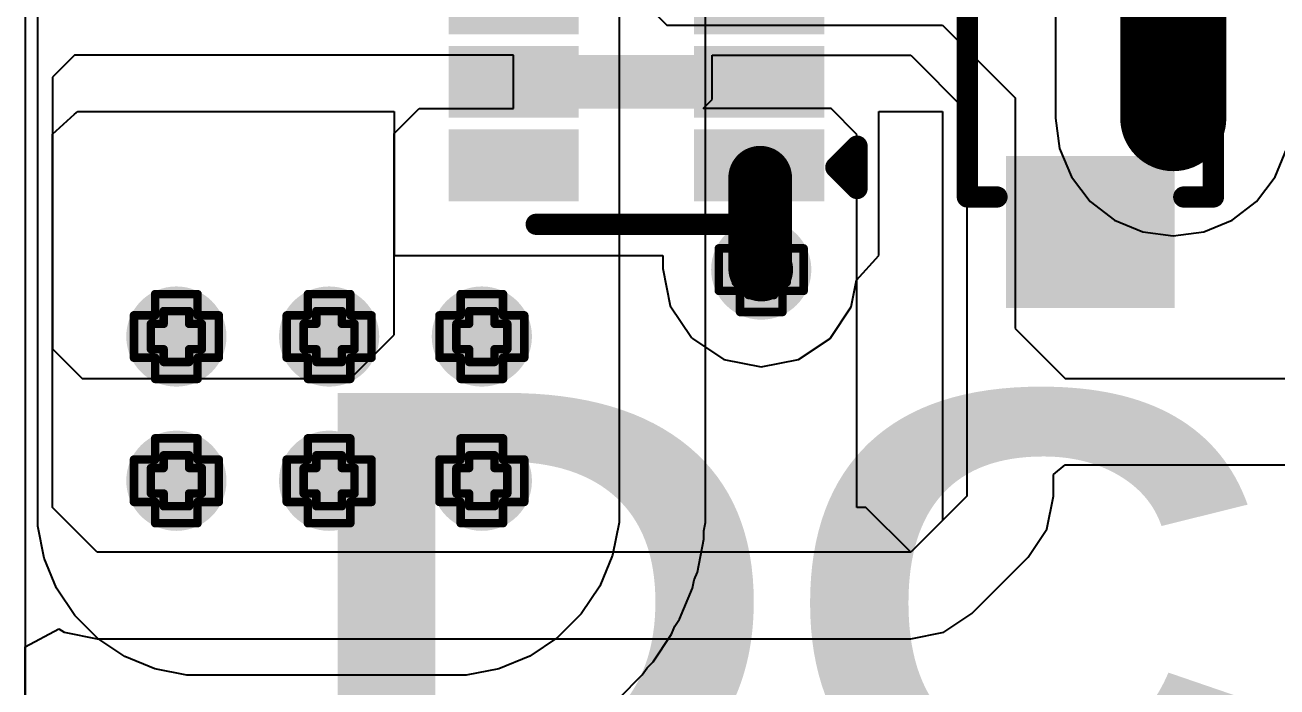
# Model space of a CAD drawing. Header units: inches. Extents: x -3 to 195, y 0 to 199.
# Drawn here: x 1.72 to 2.0151, y 0.5303 to 0.6863 of the extents above; entities that cross this region are included whole.
import ezdxf

# ---------------------------------------------------------------- set-up
doc = ezdxf.new("R2010")
doc.units = ezdxf.units.IN
doc.header["$MEASUREMENT"] = 0
for name, color, linetype in [('Bottom Layer', 5, 'Continuous'), ('Drill Drawing', 1, 'Continuous'), ('Multi-Layer', 9, 'Continuous'), ('Top Layer', 1, 'Continuous'), ('Top Overlay', 2, 'Continuous'), ('Top Paste', 8, 'Continuous'), ('Top Solder', 216, 'Continuous'), ('Via Holes', 16, 'Continuous')]:
    doc.layers.add(name, color=color, linetype=linetype)
doc.styles.add('Arial Black_Bold', font='', dxfattribs={"height": 0.2})
doc.styles.get('Arial Black_Bold').set_extended_font_data('Arial Black', bold=True)

# ---------------------------------------------------------------- blocks, each defined once
blk = doc.blocks.new('SOT_583_15')
at = {"layer": 'Top Layer'}
for points in [[(-0.04213, 0.03583), (-0.01575, 0.03583), (-0.01575, 0.02323), (-0.04213, 0.02323)], [(0.01575, 0.03583), (0.04213, 0.03583), (0.04213, 0.02323), (0.01575, 0.02323)], [(-0.04213, 0.01614), (-0.01575, 0.01614), (-0.01575, 0.00354), (-0.04213, 0.00354)], [(0.01575, 0.01614), (0.04213, 0.01614), (0.04213, 0.00354), (0.01575, 0.00354)], [(-0.04213, -0.00354), (-0.01575, -0.00354), (-0.01575, -0.01614), (-0.04213, -0.01614)], [(0.01575, -0.00354), (0.04213, -0.00354), (0.04213, -0.01614), (0.01575, -0.01614)], [(-0.04213, -0.02323), (-0.01575, -0.02323), (-0.01575, -0.03583), (-0.04213, -0.03583)], [(0.01575, -0.02323), (0.04213, -0.02323), (0.04213, -0.03583), (0.01575, -0.03583)]]:
    blk.add_hatch(color=1, dxfattribs=at).paths.add_polyline_path(points)
at = {"layer": 'Top Paste'}
for points in [[(-0.04213, 0.03583), (-0.01575, 0.03583), (-0.01575, 0.02323), (-0.04213, 0.02323)], [(0.01575, 0.03583), (0.04213, 0.03583), (0.04213, 0.02323), (0.01575, 0.02323)], [(-0.04213, 0.01614), (-0.01575, 0.01614), (-0.01575, 0.00354), (-0.04213, 0.00354)], [(0.01575, 0.01614), (0.04213, 0.01614), (0.04213, 0.00354), (0.01575, 0.00354)], [(-0.04213, -0.00354), (-0.01575, -0.00354), (-0.01575, -0.01614), (-0.04213, -0.01614)], [(0.01575, -0.00354), (0.04213, -0.00354), (0.04213, -0.01614), (0.01575, -0.01614)], [(-0.04213, -0.02323), (-0.01575, -0.02323), (-0.01575, -0.03583), (-0.04213, -0.03583)], [(0.01575, -0.02323), (0.04213, -0.02323), (0.04213, -0.03583), (0.01575, -0.03583)]]:
    blk.add_hatch(color=8, dxfattribs=at).paths.add_polyline_path(points)
at = {"layer": 'Top Solder'}
for points in [[(-0.04429, 0.03799), (-0.01358, 0.03799), (-0.01358, 0.02106), (-0.04429, 0.02106)], [(0.01358, 0.03799), (0.04429, 0.03799), (0.04429, 0.02106), (0.01358, 0.02106)], [(-0.04429, 0.01831), (-0.01358, 0.01831), (-0.01358, 0.00138), (-0.04429, 0.00138)], [(0.01358, 0.01831), (0.04429, 0.01831), (0.04429, 0.00138), (0.01358, 0.00138)], [(-0.04429, -0.00138), (-0.01358, -0.00138), (-0.01358, -0.01831), (-0.04429, -0.01831)], [(0.01358, -0.00138), (0.04429, -0.00138), (0.04429, -0.01831), (0.01358, -0.01831)], [(-0.04429, -0.02106), (-0.01358, -0.02106), (-0.01358, -0.03799), (-0.04429, -0.03799)], [(0.01358, -0.02106), (0.04429, -0.02106), (0.04429, -0.03799), (0.01358, -0.03799)]]:
    blk.add_hatch(color=216, dxfattribs=at).paths.add_polyline_path(points)
at = {"layer": 'Top Overlay', "const_width": 0.005}
for points in [[(0.02362, 0.04343), (-0.02362, 0.04343)], [(-0.052, 0.025), (-0.052, 0.035)], [(-0.047, 0.03), (-0.052, 0.035)], [(-0.047, 0.03), (-0.052, 0.025)], [(0.02362, -0.04342), (-0.02362, -0.04342)]]:
    blk.add_lwpolyline(points, dxfattribs=at)
at = {"layer": 'Top Overlay', "const_width": 0.0025}
for points in [[(-0.02487, 0.04343, 1), (-0.02237, 0.04343, 1)], [(0.02237, 0.04343, 1), (0.02487, 0.04343, 1)], [(-0.05325, 0.035, 1), (-0.05075, 0.035, 1)], [(-0.05325, 0.035, 1), (-0.05075, 0.035, 1)], [(-0.04825, 0.03, 1), (-0.04575, 0.03, 1)], [(-0.04825, 0.03, 1), (-0.04575, 0.03, 1)], [(-0.05325, 0.025, 1), (-0.05075, 0.025, 1)], [(-0.05325, 0.025, 1), (-0.05075, 0.025, 1)], [(-0.02487, -0.04342, 1), (-0.02237, -0.04342, 1)], [(0.02237, -0.04342, 1), (0.02487, -0.04342, 1)]]:
    blk.add_lwpolyline(points, format="xyb", close=True, dxfattribs=at)
blk = doc.blocks.new('SOD_323__B_______________128')
at = {"layer": 'Top Layer'}
for points in [[(-0.02953, -0.01772), (-0.06102, -0.01772), (-0.06102, 0.01772), (-0.02953, 0.01772)], [(0.06102, -0.01772), (0.02953, -0.01772), (0.02953, 0.01772), (0.06102, 0.01772)]]:
    blk.add_hatch(color=1, dxfattribs=at).paths.add_polyline_path(points)
at = {"layer": 'Top Paste'}
for points in [[(-0.02953, -0.01772), (-0.06102, -0.01772), (-0.06102, 0.01772), (-0.02953, 0.01772)], [(0.06102, -0.01772), (0.02953, -0.01772), (0.02953, 0.01772), (0.06102, 0.01772)]]:
    blk.add_hatch(color=8, dxfattribs=at).paths.add_polyline_path(points)
at = {"layer": 'Top Solder'}
for points in [[(-0.02736, -0.01988), (-0.06319, -0.01988), (-0.06319, 0.01988), (-0.02736, 0.01988)], [(0.06319, -0.01988), (0.02736, -0.01988), (0.02736, 0.01988), (0.06319, 0.01988)]]:
    blk.add_hatch(color=216, dxfattribs=at).paths.add_polyline_path(points)
at = {"layer": 'Top Overlay', "const_width": 0.005}
for points in [[(-0.037, 0.022), (-0.037, 0.029)], [(0.037, 0.029), (-0.036, 0.029)], [(0.037, 0.022), (0.037, 0.029)], [(-0.037, -0.029), (-0.037, -0.022)], [(0.037, -0.029), (0.037, -0.022)], [(0.037, -0.029), (-0.036, -0.029)]]:
    blk.add_lwpolyline(points, dxfattribs=at)
at = {"layer": 'Top Overlay', "const_width": 0.0025}
for points in [[(-0.03825, 0.029, 1), (-0.03575, 0.029, 1)], [(-0.03725, 0.029, 1), (-0.03475, 0.029, 1)], [(0.03575, 0.029, 1), (0.03825, 0.029, 1)], [(0.03575, 0.029, 1), (0.03825, 0.029, 1)], [(-0.03825, 0.022, 1), (-0.03575, 0.022, 1)], [(0.03575, 0.022, 1), (0.03825, 0.022, 1)], [(-0.03825, -0.022, 1), (-0.03575, -0.022, 1)], [(0.03575, -0.022, 1), (0.03825, -0.022, 1)], [(-0.03825, -0.029, 1), (-0.03575, -0.029, 1)], [(-0.03725, -0.029, 1), (-0.03475, -0.029, 1)], [(0.03575, -0.029, 1), (0.03825, -0.029, 1)], [(0.03575, -0.029, 1), (0.03825, -0.029, 1)]]:
    blk.add_lwpolyline(points, format="xyb", close=True, dxfattribs=at)

msp = doc.modelspace()

# ---------------------------------------------------------------- hatches: boundary and pattern name
at = {"layer": 'Bottom Layer'}
h = msp.add_hatch(color=5, dxfattribs=at)
edge = h.paths.add_edge_path()
edge.add_arc((1.99064, 0.66435), 0.01181, 0, 360)
h = msp.add_hatch(color=5, dxfattribs=at)
edge = h.paths.add_edge_path()
edge.add_arc((1.89352, 0.62865), 0.01181, 0, 360)
h = msp.add_hatch(color=5, dxfattribs=at)
edge = h.paths.add_edge_path()
edge.add_arc((1.75567, 0.61287), 0.01181, 0, 360)
h = msp.add_hatch(color=5, dxfattribs=at)
edge = h.paths.add_edge_path()
edge.add_arc((1.79167, 0.61287), 0.01181, 0, 360)
h = msp.add_hatch(color=5, dxfattribs=at)
edge = h.paths.add_edge_path()
edge.add_arc((1.82767, 0.61287), 0.01181, 0, 360)
h = msp.add_hatch(color=5, dxfattribs=at)
edge = h.paths.add_edge_path()
edge.add_arc((1.75567, 0.57887), 0.01181, 0, 360)
h = msp.add_hatch(color=5, dxfattribs=at)
edge = h.paths.add_edge_path()
edge.add_arc((1.79167, 0.57887), 0.01181, 0, 360)
h = msp.add_hatch(color=5, dxfattribs=at)
edge = h.paths.add_edge_path()
edge.add_arc((1.82767, 0.57887), 0.01181, 0, 360)
at = {"layer": 'Top Layer'}
msp.add_hatch(color=1, dxfattribs=at).paths.add_polyline_path([(1.82197, 0.66662), (1.90622, 0.66662), (1.90622, 0.67922), (1.82197, 0.67922)])
h = msp.add_hatch(color=1, dxfattribs=at)
edge = h.paths.add_edge_path()
edge.add_arc((1.99064, 0.66435), 0.01181, 0, 360)
h = msp.add_hatch(color=1, dxfattribs=at)
edge = h.paths.add_edge_path()
edge.add_arc((1.89352, 0.62865), 0.01181, 0, 360)
h = msp.add_hatch(color=1, dxfattribs=at)
edge = h.paths.add_edge_path()
edge.add_arc((1.75567, 0.61287), 0.01181, 0, 360)
h = msp.add_hatch(color=1, dxfattribs=at)
edge = h.paths.add_edge_path()
edge.add_arc((1.79167, 0.61287), 0.01181, 0, 360)
h = msp.add_hatch(color=1, dxfattribs=at)
edge = h.paths.add_edge_path()
edge.add_arc((1.82767, 0.61287), 0.01181, 0, 360)
h = msp.add_hatch(color=1, dxfattribs=at)
edge = h.paths.add_edge_path()
edge.add_arc((1.75567, 0.57887), 0.01181, 0, 360)
h = msp.add_hatch(color=1, dxfattribs=at)
edge = h.paths.add_edge_path()
edge.add_arc((1.79167, 0.57887), 0.01181, 0, 360)
h = msp.add_hatch(color=1, dxfattribs=at)
edge = h.paths.add_edge_path()
edge.add_arc((1.82767, 0.57887), 0.01181, 0, 360)
at = {"layer": 'Via Holes'}
h = msp.add_hatch(color=7, dxfattribs=at)
edge = h.paths.add_edge_path()
edge.add_arc((1.99064, 0.66435), 0.00591, 0, 360)
h = msp.add_hatch(color=7, dxfattribs=at)
edge = h.paths.add_edge_path()
edge.add_arc((1.89352, 0.62865), 0.00591, 0, 360)
h = msp.add_hatch(color=7, dxfattribs=at)
edge = h.paths.add_edge_path()
edge.add_arc((1.75567, 0.61287), 0.00591, 0, 360)
h = msp.add_hatch(color=7, dxfattribs=at)
edge = h.paths.add_edge_path()
edge.add_arc((1.79167, 0.61287), 0.00591, 0, 360)
h = msp.add_hatch(color=7, dxfattribs=at)
edge = h.paths.add_edge_path()
edge.add_arc((1.82767, 0.61287), 0.00591, 0, 360)
h = msp.add_hatch(color=7, dxfattribs=at)
edge = h.paths.add_edge_path()
edge.add_arc((1.75567, 0.57887), 0.00591, 0, 360)
h = msp.add_hatch(color=7, dxfattribs=at)
edge = h.paths.add_edge_path()
edge.add_arc((1.79167, 0.57887), 0.00591, 0, 360)
h = msp.add_hatch(color=7, dxfattribs=at)
edge = h.paths.add_edge_path()
edge.add_arc((1.82767, 0.57887), 0.00591, 0, 360)

# ---------------------------------------------------------------- linework, layer by layer
at = {"layer": 'Bottom Layer'}
for p, q in [((1.723, 0.572), (1.723, 1.06645)), ((1.9629, 0.906), (1.9629, 0.66435)), ((1.86, 0.84239), (1.86, 0.573)), ((1.88039, 0.573), (1.88039, 0.83394)), ((1.9629, 0.66435), (1.96385, 0.65717)), ((1.96385, 0.65717), (1.96662, 0.65048)), ((2.01466, 0.65048), (2.01743, 0.65717)), ((1.96662, 0.65048), (1.97103, 0.64473)), ((2.01025, 0.64473), (2.01466, 0.65048)), ((1.97103, 0.64473), (1.97677, 0.64033)), ((2.00451, 0.64033), (2.01025, 0.64473)), ((1.97677, 0.64033), (1.98346, 0.63755)), ((1.99782, 0.63755), (2.00451, 0.64033)), ((1.98346, 0.63755), (1.99064, 0.63661)), ((1.99064, 0.63661), (1.99782, 0.63755)), ((1.86, 0.573), (1.86, 0.56906)), ((1.88039, 0.56906), (1.88039, 0.573)), ((1.723, 0.56816), (1.723, 0.572)), ((1.7245, 0.56062), (1.723, 0.56816)), ((1.86, 0.56906), (1.85846, 0.56133)), ((1.88, 0.56709), (1.88039, 0.56906)), ((1.88, 0.56508), (1.88, 0.56709)), ((1.87846, 0.55735), (1.88, 0.56508)), ((1.85846, 0.56133), (1.85545, 0.55405)), ((1.72744, 0.55353), (1.7245, 0.56062)), ((1.8773, 0.55353), (1.87769, 0.5555)), ((1.87769, 0.5555), (1.87846, 0.55735)), ((1.73171, 0.54714), (1.72744, 0.55353)), ((1.85545, 0.55405), (1.85107, 0.5475)), ((1.87429, 0.54625), (1.8773, 0.55353)), ((1.73714, 0.54171), (1.73171, 0.54714)), ((1.85107, 0.5475), (1.8455, 0.54193)), ((1.87317, 0.54458), (1.87429, 0.54625)), ((1.8724, 0.54272), (1.87317, 0.54458)), ((1.74353, 0.53744), (1.73714, 0.54171)), ((1.8455, 0.54193), (1.83895, 0.53755)), ((1.86803, 0.53617), (1.8724, 0.54272)), ((1.75062, 0.5345), (1.74353, 0.53744)), ((1.83895, 0.53755), (1.83167, 0.53454)), ((1.75816, 0.533), (1.75062, 0.5345)), ((1.83167, 0.53454), (1.82394, 0.533)), ((1.86549, 0.53308), (1.86661, 0.53475)), ((1.86661, 0.53475), (1.86803, 0.53617)), ((1.762, 0.533), (1.75816, 0.533)), ((1.82, 0.533), (1.762, 0.533)), ((1.82394, 0.533), (1.82, 0.533)), ((1.85992, 0.52751), (1.86549, 0.53308))]:
    msp.add_line(p, q, dxfattribs=at)
at = {"layer": 'Bottom Layer', "const_width": 0.025}
msp.add_lwpolyline([(1.99064, 0.66435), (1.99064, 1.38064)], dxfattribs=at)
at = {"layer": 'Bottom Layer', "const_width": 0.0125}
msp.add_lwpolyline([(1.98439, 0.66435, 1), (1.99689, 0.66435, 1)], format="xyb", close=True, dxfattribs=at)
at = {"layer": 'Drill Drawing', "const_width": 0.002}
for points in [[(1.98564, 0.66935), (1.98564, 0.67435)], [(1.98564, 0.67435), (1.99564, 0.67435)], [(1.99564, 0.66935), (1.99564, 0.67435)], [(1.98064, 0.65935), (1.98064, 0.66935)], [(1.98064, 0.66935), (1.98564, 0.66935)], [(1.98764, 0.66735), (1.98764, 0.67035)], [(1.98764, 0.67035), (1.99364, 0.67035)], [(1.99364, 0.66735), (1.99364, 0.67035)], [(1.99564, 0.66935), (2.00064, 0.66935)], [(2.00064, 0.65935), (2.00064, 0.66935)], [(1.98464, 0.66135), (1.98464, 0.66735)], [(1.98464, 0.66735), (1.98764, 0.66735)], [(1.99364, 0.66735), (1.99664, 0.66735)], [(1.99664, 0.66135), (1.99664, 0.66735)], [(1.98464, 0.66135), (1.98764, 0.66135)], [(1.98764, 0.65835), (1.98764, 0.66135)], [(1.99364, 0.66135), (1.99664, 0.66135)], [(1.99364, 0.65835), (1.99364, 0.66135)], [(1.98064, 0.65935), (1.98564, 0.65935)], [(1.98564, 0.65435), (1.98564, 0.65935)], [(1.98764, 0.65835), (1.99364, 0.65835)], [(1.99564, 0.65935), (2.00064, 0.65935)], [(1.99564, 0.65435), (1.99564, 0.65935)], [(1.98564, 0.65435), (1.99564, 0.65435)], [(1.88852, 0.63365), (1.88852, 0.63865)], [(1.88852, 0.63865), (1.89852, 0.63865)], [(1.89852, 0.63365), (1.89852, 0.63865)], [(1.88352, 0.62365), (1.88352, 0.63365)], [(1.88352, 0.63365), (1.88852, 0.63365)], [(1.89052, 0.63165), (1.89052, 0.63465)], [(1.89052, 0.63465), (1.89652, 0.63465)], [(1.89652, 0.63165), (1.89652, 0.63465)], [(1.89852, 0.63365), (1.90352, 0.63365)], [(1.90352, 0.62365), (1.90352, 0.63365)], [(1.88752, 0.62565), (1.88752, 0.63165)], [(1.88752, 0.63165), (1.89052, 0.63165)], [(1.89652, 0.63165), (1.89952, 0.63165)], [(1.89952, 0.62565), (1.89952, 0.63165)], [(1.88752, 0.62565), (1.89052, 0.62565)], [(1.89052, 0.62265), (1.89052, 0.62565)], [(1.89652, 0.62565), (1.89952, 0.62565)], [(1.89652, 0.62265), (1.89652, 0.62565)], [(1.75067, 0.61787), (1.75067, 0.62287)], [(1.75067, 0.62287), (1.76067, 0.62287)], [(1.76067, 0.61787), (1.76067, 0.62287)], [(1.78667, 0.61787), (1.78667, 0.62287)], [(1.78667, 0.62287), (1.79667, 0.62287)], [(1.79667, 0.61787), (1.79667, 0.62287)], [(1.82267, 0.61787), (1.82267, 0.62287)], [(1.82267, 0.62287), (1.83267, 0.62287)], [(1.83267, 0.61787), (1.83267, 0.62287)], [(1.88352, 0.62365), (1.88852, 0.62365)], [(1.88852, 0.61865), (1.88852, 0.62365)], [(1.89052, 0.62265), (1.89652, 0.62265)], [(1.89852, 0.62365), (1.90352, 0.62365)], [(1.89852, 0.61865), (1.89852, 0.62365)], [(1.75267, 0.61587), (1.75267, 0.61887)], [(1.75267, 0.61887), (1.75867, 0.61887)], [(1.75867, 0.61587), (1.75867, 0.61887)], [(1.78867, 0.61587), (1.78867, 0.61887)], [(1.78867, 0.61887), (1.79467, 0.61887)], [(1.79467, 0.61587), (1.79467, 0.61887)], [(1.82467, 0.61587), (1.82467, 0.61887)], [(1.82467, 0.61887), (1.83067, 0.61887)], [(1.83067, 0.61587), (1.83067, 0.61887)], [(1.74567, 0.60787), (1.74567, 0.61787)], [(1.74567, 0.61787), (1.75067, 0.61787)], [(1.74967, 0.60987), (1.74967, 0.61587)], [(1.74967, 0.61587), (1.75267, 0.61587)], [(1.75867, 0.61587), (1.76167, 0.61587)], [(1.76067, 0.61787), (1.76567, 0.61787)], [(1.76167, 0.60987), (1.76167, 0.61587)], [(1.76567, 0.60787), (1.76567, 0.61787)], [(1.78167, 0.60787), (1.78167, 0.61787)], [(1.78167, 0.61787), (1.78667, 0.61787)], [(1.78567, 0.60987), (1.78567, 0.61587)], [(1.78567, 0.61587), (1.78867, 0.61587)], [(1.79467, 0.61587), (1.79767, 0.61587)], [(1.79667, 0.61787), (1.80167, 0.61787)], [(1.79767, 0.60987), (1.79767, 0.61587)], [(1.80167, 0.60787), (1.80167, 0.61787)], [(1.81767, 0.60787), (1.81767, 0.61787)], [(1.81767, 0.61787), (1.82267, 0.61787)], [(1.82167, 0.60987), (1.82167, 0.61587)], [(1.82167, 0.61587), (1.82467, 0.61587)], [(1.83067, 0.61587), (1.83367, 0.61587)], [(1.83267, 0.61787), (1.83767, 0.61787)], [(1.83367, 0.60987), (1.83367, 0.61587)], [(1.83767, 0.60787), (1.83767, 0.61787)], [(1.88852, 0.61865), (1.89852, 0.61865)], [(1.74967, 0.60987), (1.75267, 0.60987)], [(1.75267, 0.60687), (1.75267, 0.60987)], [(1.75867, 0.60987), (1.76167, 0.60987)], [(1.75867, 0.60687), (1.75867, 0.60987)], [(1.78567, 0.60987), (1.78867, 0.60987)], [(1.78867, 0.60687), (1.78867, 0.60987)], [(1.79467, 0.60987), (1.79767, 0.60987)], [(1.79467, 0.60687), (1.79467, 0.60987)], [(1.82167, 0.60987), (1.82467, 0.60987)], [(1.82467, 0.60687), (1.82467, 0.60987)], [(1.83067, 0.60987), (1.83367, 0.60987)], [(1.83067, 0.60687), (1.83067, 0.60987)], [(1.74567, 0.60787), (1.75067, 0.60787)], [(1.75067, 0.60287), (1.75067, 0.60787)], [(1.75267, 0.60687), (1.75867, 0.60687)], [(1.76067, 0.60787), (1.76567, 0.60787)], [(1.76067, 0.60287), (1.76067, 0.60787)], [(1.78167, 0.60787), (1.78667, 0.60787)], [(1.78667, 0.60287), (1.78667, 0.60787)], [(1.78867, 0.60687), (1.79467, 0.60687)], [(1.79667, 0.60787), (1.80167, 0.60787)], [(1.79667, 0.60287), (1.79667, 0.60787)], [(1.81767, 0.60787), (1.82267, 0.60787)], [(1.82267, 0.60287), (1.82267, 0.60787)], [(1.82467, 0.60687), (1.83067, 0.60687)], [(1.83267, 0.60787), (1.83767, 0.60787)], [(1.83267, 0.60287), (1.83267, 0.60787)], [(1.75067, 0.60287), (1.76067, 0.60287)], [(1.78667, 0.60287), (1.79667, 0.60287)], [(1.82267, 0.60287), (1.83267, 0.60287)], [(1.75067, 0.58387), (1.75067, 0.58887)], [(1.75067, 0.58887), (1.76067, 0.58887)], [(1.76067, 0.58387), (1.76067, 0.58887)], [(1.78667, 0.58387), (1.78667, 0.58887)], [(1.78667, 0.58887), (1.79667, 0.58887)], [(1.79667, 0.58387), (1.79667, 0.58887)], [(1.82267, 0.58387), (1.82267, 0.58887)], [(1.82267, 0.58887), (1.83267, 0.58887)], [(1.83267, 0.58387), (1.83267, 0.58887)], [(1.74567, 0.57387), (1.74567, 0.58387)], [(1.74567, 0.58387), (1.75067, 0.58387)], [(1.75267, 0.58187), (1.75267, 0.58487)], [(1.75267, 0.58487), (1.75867, 0.58487)], [(1.75867, 0.58187), (1.75867, 0.58487)], [(1.76067, 0.58387), (1.76567, 0.58387)], [(1.76567, 0.57387), (1.76567, 0.58387)], [(1.78167, 0.57387), (1.78167, 0.58387)], [(1.78167, 0.58387), (1.78667, 0.58387)], [(1.78867, 0.58187), (1.78867, 0.58487)], [(1.78867, 0.58487), (1.79467, 0.58487)], [(1.79467, 0.58187), (1.79467, 0.58487)], [(1.79667, 0.58387), (1.80167, 0.58387)], [(1.80167, 0.57387), (1.80167, 0.58387)], [(1.81767, 0.57387), (1.81767, 0.58387)], [(1.81767, 0.58387), (1.82267, 0.58387)], [(1.82467, 0.58187), (1.82467, 0.58487)], [(1.82467, 0.58487), (1.83067, 0.58487)], [(1.83067, 0.58187), (1.83067, 0.58487)], [(1.83267, 0.58387), (1.83767, 0.58387)], [(1.83767, 0.57387), (1.83767, 0.58387)], [(1.74967, 0.57587), (1.74967, 0.58187)], [(1.74967, 0.58187), (1.75267, 0.58187)], [(1.75867, 0.58187), (1.76167, 0.58187)], [(1.76167, 0.57587), (1.76167, 0.58187)], [(1.78567, 0.57587), (1.78567, 0.58187)], [(1.78567, 0.58187), (1.78867, 0.58187)], [(1.79467, 0.58187), (1.79767, 0.58187)], [(1.79767, 0.57587), (1.79767, 0.58187)], [(1.82167, 0.57587), (1.82167, 0.58187)], [(1.82167, 0.58187), (1.82467, 0.58187)], [(1.83067, 0.58187), (1.83367, 0.58187)], [(1.83367, 0.57587), (1.83367, 0.58187)], [(1.74967, 0.57587), (1.75267, 0.57587)], [(1.75267, 0.57287), (1.75267, 0.57587)], [(1.75867, 0.57587), (1.76167, 0.57587)], [(1.75867, 0.57287), (1.75867, 0.57587)], [(1.78567, 0.57587), (1.78867, 0.57587)], [(1.78867, 0.57287), (1.78867, 0.57587)], [(1.79467, 0.57587), (1.79767, 0.57587)], [(1.79467, 0.57287), (1.79467, 0.57587)], [(1.82167, 0.57587), (1.82467, 0.57587)], [(1.82467, 0.57287), (1.82467, 0.57587)], [(1.83067, 0.57587), (1.83367, 0.57587)], [(1.83067, 0.57287), (1.83067, 0.57587)], [(1.74567, 0.57387), (1.75067, 0.57387)], [(1.75067, 0.56887), (1.75067, 0.57387)], [(1.75267, 0.57287), (1.75867, 0.57287)], [(1.76067, 0.57387), (1.76567, 0.57387)], [(1.76067, 0.56887), (1.76067, 0.57387)], [(1.78167, 0.57387), (1.78667, 0.57387)], [(1.78667, 0.56887), (1.78667, 0.57387)], [(1.78867, 0.57287), (1.79467, 0.57287)], [(1.79667, 0.57387), (1.80167, 0.57387)], [(1.79667, 0.56887), (1.79667, 0.57387)], [(1.81767, 0.57387), (1.82267, 0.57387)], [(1.82267, 0.56887), (1.82267, 0.57387)], [(1.82467, 0.57287), (1.83067, 0.57287)], [(1.83267, 0.57387), (1.83767, 0.57387)], [(1.83267, 0.56887), (1.83267, 0.57387)], [(1.75067, 0.56887), (1.76067, 0.56887)], [(1.78667, 0.56887), (1.79667, 0.56887)], [(1.82267, 0.56887), (1.83267, 0.56887)]]:
    msp.add_lwpolyline(points, dxfattribs=at)
at = {"layer": 'Drill Drawing', "const_width": 0.001}
for points in [[(1.98514, 0.67435, 1), (1.98614, 0.67435, 1)], [(1.98514, 0.67435, 1), (1.98614, 0.67435, 1)], [(1.99514, 0.67435, 1), (1.99614, 0.67435, 1)], [(1.99514, 0.67435, 1), (1.99614, 0.67435, 1)], [(1.98014, 0.66935, 1), (1.98114, 0.66935, 1)], [(1.98014, 0.66935, 1), (1.98114, 0.66935, 1)], [(1.98514, 0.66935, 1), (1.98614, 0.66935, 1)], [(1.98514, 0.66935, 1), (1.98614, 0.66935, 1)], [(1.98714, 0.67035, 1), (1.98814, 0.67035, 1)], [(1.98714, 0.67035, 1), (1.98814, 0.67035, 1)], [(1.99314, 0.67035, 1), (1.99414, 0.67035, 1)], [(1.99314, 0.67035, 1), (1.99414, 0.67035, 1)], [(1.99514, 0.66935, 1), (1.99614, 0.66935, 1)], [(1.99514, 0.66935, 1), (1.99614, 0.66935, 1)], [(2.00014, 0.66935, 1), (2.00114, 0.66935, 1)], [(2.00014, 0.66935, 1), (2.00114, 0.66935, 1)], [(1.98414, 0.66735, 1), (1.98514, 0.66735, 1)], [(1.98414, 0.66735, 1), (1.98514, 0.66735, 1)], [(1.98714, 0.66735, 1), (1.98814, 0.66735, 1)], [(1.98714, 0.66735, 1), (1.98814, 0.66735, 1)], [(1.99314, 0.66735, 1), (1.99414, 0.66735, 1)], [(1.99314, 0.66735, 1), (1.99414, 0.66735, 1)], [(1.99614, 0.66735, 1), (1.99714, 0.66735, 1)], [(1.99614, 0.66735, 1), (1.99714, 0.66735, 1)], [(1.98414, 0.66135, 1), (1.98514, 0.66135, 1)], [(1.98414, 0.66135, 1), (1.98514, 0.66135, 1)], [(1.98714, 0.66135, 1), (1.98814, 0.66135, 1)], [(1.98714, 0.66135, 1), (1.98814, 0.66135, 1)], [(1.99314, 0.66135, 1), (1.99414, 0.66135, 1)], [(1.99314, 0.66135, 1), (1.99414, 0.66135, 1)], [(1.99614, 0.66135, 1), (1.99714, 0.66135, 1)], [(1.99614, 0.66135, 1), (1.99714, 0.66135, 1)], [(1.98014, 0.65935, 1), (1.98114, 0.65935, 1)], [(1.98014, 0.65935, 1), (1.98114, 0.65935, 1)], [(1.98514, 0.65935, 1), (1.98614, 0.65935, 1)], [(1.98514, 0.65935, 1), (1.98614, 0.65935, 1)], [(1.98714, 0.65835, 1), (1.98814, 0.65835, 1)], [(1.98714, 0.65835, 1), (1.98814, 0.65835, 1)], [(1.99314, 0.65835, 1), (1.99414, 0.65835, 1)], [(1.99314, 0.65835, 1), (1.99414, 0.65835, 1)], [(1.99514, 0.65935, 1), (1.99614, 0.65935, 1)], [(1.99514, 0.65935, 1), (1.99614, 0.65935, 1)], [(2.00014, 0.65935, 1), (2.00114, 0.65935, 1)], [(2.00014, 0.65935, 1), (2.00114, 0.65935, 1)], [(1.98514, 0.65435, 1), (1.98614, 0.65435, 1)], [(1.98514, 0.65435, 1), (1.98614, 0.65435, 1)], [(1.99514, 0.65435, 1), (1.99614, 0.65435, 1)], [(1.99514, 0.65435, 1), (1.99614, 0.65435, 1)], [(1.88802, 0.63865, 1), (1.88902, 0.63865, 1)], [(1.88802, 0.63865, 1), (1.88902, 0.63865, 1)], [(1.89802, 0.63865, 1), (1.89902, 0.63865, 1)], [(1.89802, 0.63865, 1), (1.89902, 0.63865, 1)], [(1.88302, 0.63365, 1), (1.88402, 0.63365, 1)], [(1.88302, 0.63365, 1), (1.88402, 0.63365, 1)], [(1.88802, 0.63365, 1), (1.88902, 0.63365, 1)], [(1.88802, 0.63365, 1), (1.88902, 0.63365, 1)], [(1.89002, 0.63465, 1), (1.89102, 0.63465, 1)], [(1.89002, 0.63465, 1), (1.89102, 0.63465, 1)], [(1.89602, 0.63465, 1), (1.89702, 0.63465, 1)], [(1.89602, 0.63465, 1), (1.89702, 0.63465, 1)], [(1.89802, 0.63365, 1), (1.89902, 0.63365, 1)], [(1.89802, 0.63365, 1), (1.89902, 0.63365, 1)], [(1.90302, 0.63365, 1), (1.90402, 0.63365, 1)], [(1.90302, 0.63365, 1), (1.90402, 0.63365, 1)], [(1.88702, 0.63165, 1), (1.88802, 0.63165, 1)], [(1.88702, 0.63165, 1), (1.88802, 0.63165, 1)], [(1.89002, 0.63165, 1), (1.89102, 0.63165, 1)], [(1.89002, 0.63165, 1), (1.89102, 0.63165, 1)], [(1.89602, 0.63165, 1), (1.89702, 0.63165, 1)], [(1.89602, 0.63165, 1), (1.89702, 0.63165, 1)], [(1.89902, 0.63165, 1), (1.90002, 0.63165, 1)], [(1.89902, 0.63165, 1), (1.90002, 0.63165, 1)], [(1.88702, 0.62565, 1), (1.88802, 0.62565, 1)], [(1.88702, 0.62565, 1), (1.88802, 0.62565, 1)], [(1.89002, 0.62565, 1), (1.89102, 0.62565, 1)], [(1.89002, 0.62565, 1), (1.89102, 0.62565, 1)], [(1.89602, 0.62565, 1), (1.89702, 0.62565, 1)], [(1.89602, 0.62565, 1), (1.89702, 0.62565, 1)], [(1.89902, 0.62565, 1), (1.90002, 0.62565, 1)], [(1.89902, 0.62565, 1), (1.90002, 0.62565, 1)], [(1.75017, 0.62287, 1), (1.75117, 0.62287, 1)], [(1.75017, 0.62287, 1), (1.75117, 0.62287, 1)], [(1.76017, 0.62287, 1), (1.76117, 0.62287, 1)], [(1.76017, 0.62287, 1), (1.76117, 0.62287, 1)], [(1.78617, 0.62287, 1), (1.78717, 0.62287, 1)], [(1.78617, 0.62287, 1), (1.78717, 0.62287, 1)], [(1.79617, 0.62287, 1), (1.79717, 0.62287, 1)], [(1.79617, 0.62287, 1), (1.79717, 0.62287, 1)], [(1.82217, 0.62287, 1), (1.82317, 0.62287, 1)], [(1.82217, 0.62287, 1), (1.82317, 0.62287, 1)], [(1.83217, 0.62287, 1), (1.83317, 0.62287, 1)], [(1.83217, 0.62287, 1), (1.83317, 0.62287, 1)], [(1.88302, 0.62365, 1), (1.88402, 0.62365, 1)], [(1.88302, 0.62365, 1), (1.88402, 0.62365, 1)], [(1.88802, 0.62365, 1), (1.88902, 0.62365, 1)], [(1.88802, 0.62365, 1), (1.88902, 0.62365, 1)], [(1.89002, 0.62265, 1), (1.89102, 0.62265, 1)], [(1.89002, 0.62265, 1), (1.89102, 0.62265, 1)], [(1.89602, 0.62265, 1), (1.89702, 0.62265, 1)], [(1.89602, 0.62265, 1), (1.89702, 0.62265, 1)], [(1.89802, 0.62365, 1), (1.89902, 0.62365, 1)], [(1.89802, 0.62365, 1), (1.89902, 0.62365, 1)], [(1.90302, 0.62365, 1), (1.90402, 0.62365, 1)], [(1.90302, 0.62365, 1), (1.90402, 0.62365, 1)], [(1.75217, 0.61887, 1), (1.75317, 0.61887, 1)], [(1.75217, 0.61887, 1), (1.75317, 0.61887, 1)], [(1.75817, 0.61887, 1), (1.75917, 0.61887, 1)], [(1.75817, 0.61887, 1), (1.75917, 0.61887, 1)], [(1.78817, 0.61887, 1), (1.78917, 0.61887, 1)], [(1.78817, 0.61887, 1), (1.78917, 0.61887, 1)], [(1.79417, 0.61887, 1), (1.79517, 0.61887, 1)], [(1.79417, 0.61887, 1), (1.79517, 0.61887, 1)], [(1.82417, 0.61887, 1), (1.82517, 0.61887, 1)], [(1.82417, 0.61887, 1), (1.82517, 0.61887, 1)], [(1.83017, 0.61887, 1), (1.83117, 0.61887, 1)], [(1.83017, 0.61887, 1), (1.83117, 0.61887, 1)], [(1.74517, 0.61787, 1), (1.74617, 0.61787, 1)], [(1.74517, 0.61787, 1), (1.74617, 0.61787, 1)], [(1.74917, 0.61587, 1), (1.75017, 0.61587, 1)], [(1.74917, 0.61587, 1), (1.75017, 0.61587, 1)], [(1.75017, 0.61787, 1), (1.75117, 0.61787, 1)], [(1.75017, 0.61787, 1), (1.75117, 0.61787, 1)], [(1.75217, 0.61587, 1), (1.75317, 0.61587, 1)], [(1.75217, 0.61587, 1), (1.75317, 0.61587, 1)], [(1.75817, 0.61587, 1), (1.75917, 0.61587, 1)], [(1.75817, 0.61587, 1), (1.75917, 0.61587, 1)], [(1.76017, 0.61787, 1), (1.76117, 0.61787, 1)], [(1.76017, 0.61787, 1), (1.76117, 0.61787, 1)], [(1.76117, 0.61587, 1), (1.76217, 0.61587, 1)], [(1.76117, 0.61587, 1), (1.76217, 0.61587, 1)], [(1.76517, 0.61787, 1), (1.76617, 0.61787, 1)], [(1.76517, 0.61787, 1), (1.76617, 0.61787, 1)], [(1.78117, 0.61787, 1), (1.78217, 0.61787, 1)], [(1.78117, 0.61787, 1), (1.78217, 0.61787, 1)], [(1.78517, 0.61587, 1), (1.78617, 0.61587, 1)], [(1.78517, 0.61587, 1), (1.78617, 0.61587, 1)], [(1.78617, 0.61787, 1), (1.78717, 0.61787, 1)], [(1.78617, 0.61787, 1), (1.78717, 0.61787, 1)], [(1.78817, 0.61587, 1), (1.78917, 0.61587, 1)], [(1.78817, 0.61587, 1), (1.78917, 0.61587, 1)], [(1.79417, 0.61587, 1), (1.79517, 0.61587, 1)], [(1.79417, 0.61587, 1), (1.79517, 0.61587, 1)], [(1.79617, 0.61787, 1), (1.79717, 0.61787, 1)], [(1.79617, 0.61787, 1), (1.79717, 0.61787, 1)], [(1.79717, 0.61587, 1), (1.79817, 0.61587, 1)], [(1.79717, 0.61587, 1), (1.79817, 0.61587, 1)], [(1.80117, 0.61787, 1), (1.80217, 0.61787, 1)], [(1.80117, 0.61787, 1), (1.80217, 0.61787, 1)], [(1.81717, 0.61787, 1), (1.81817, 0.61787, 1)], [(1.81717, 0.61787, 1), (1.81817, 0.61787, 1)], [(1.82117, 0.61587, 1), (1.82217, 0.61587, 1)], [(1.82117, 0.61587, 1), (1.82217, 0.61587, 1)], [(1.82217, 0.61787, 1), (1.82317, 0.61787, 1)], [(1.82217, 0.61787, 1), (1.82317, 0.61787, 1)], [(1.82417, 0.61587, 1), (1.82517, 0.61587, 1)], [(1.82417, 0.61587, 1), (1.82517, 0.61587, 1)], [(1.83017, 0.61587, 1), (1.83117, 0.61587, 1)], [(1.83017, 0.61587, 1), (1.83117, 0.61587, 1)], [(1.83217, 0.61787, 1), (1.83317, 0.61787, 1)], [(1.83217, 0.61787, 1), (1.83317, 0.61787, 1)], [(1.83317, 0.61587, 1), (1.83417, 0.61587, 1)], [(1.83317, 0.61587, 1), (1.83417, 0.61587, 1)], [(1.83717, 0.61787, 1), (1.83817, 0.61787, 1)], [(1.83717, 0.61787, 1), (1.83817, 0.61787, 1)], [(1.88802, 0.61865, 1), (1.88902, 0.61865, 1)], [(1.88802, 0.61865, 1), (1.88902, 0.61865, 1)], [(1.89802, 0.61865, 1), (1.89902, 0.61865, 1)], [(1.89802, 0.61865, 1), (1.89902, 0.61865, 1)], [(1.74917, 0.60987, 1), (1.75017, 0.60987, 1)], [(1.74917, 0.60987, 1), (1.75017, 0.60987, 1)], [(1.75217, 0.60987, 1), (1.75317, 0.60987, 1)], [(1.75217, 0.60987, 1), (1.75317, 0.60987, 1)], [(1.75817, 0.60987, 1), (1.75917, 0.60987, 1)], [(1.75817, 0.60987, 1), (1.75917, 0.60987, 1)], [(1.76117, 0.60987, 1), (1.76217, 0.60987, 1)], [(1.76117, 0.60987, 1), (1.76217, 0.60987, 1)], [(1.78517, 0.60987, 1), (1.78617, 0.60987, 1)], [(1.78517, 0.60987, 1), (1.78617, 0.60987, 1)], [(1.78817, 0.60987, 1), (1.78917, 0.60987, 1)], [(1.78817, 0.60987, 1), (1.78917, 0.60987, 1)], [(1.79417, 0.60987, 1), (1.79517, 0.60987, 1)], [(1.79417, 0.60987, 1), (1.79517, 0.60987, 1)], [(1.79717, 0.60987, 1), (1.79817, 0.60987, 1)], [(1.79717, 0.60987, 1), (1.79817, 0.60987, 1)], [(1.82117, 0.60987, 1), (1.82217, 0.60987, 1)], [(1.82117, 0.60987, 1), (1.82217, 0.60987, 1)], [(1.82417, 0.60987, 1), (1.82517, 0.60987, 1)], [(1.82417, 0.60987, 1), (1.82517, 0.60987, 1)], [(1.83017, 0.60987, 1), (1.83117, 0.60987, 1)], [(1.83017, 0.60987, 1), (1.83117, 0.60987, 1)], [(1.83317, 0.60987, 1), (1.83417, 0.60987, 1)], [(1.83317, 0.60987, 1), (1.83417, 0.60987, 1)], [(1.74517, 0.60787, 1), (1.74617, 0.60787, 1)], [(1.74517, 0.60787, 1), (1.74617, 0.60787, 1)], [(1.75017, 0.60787, 1), (1.75117, 0.60787, 1)], [(1.75017, 0.60787, 1), (1.75117, 0.60787, 1)], [(1.75217, 0.60687, 1), (1.75317, 0.60687, 1)], [(1.75217, 0.60687, 1), (1.75317, 0.60687, 1)], [(1.75817, 0.60687, 1), (1.75917, 0.60687, 1)], [(1.75817, 0.60687, 1), (1.75917, 0.60687, 1)], [(1.76017, 0.60787, 1), (1.76117, 0.60787, 1)], [(1.76017, 0.60787, 1), (1.76117, 0.60787, 1)], [(1.76517, 0.60787, 1), (1.76617, 0.60787, 1)], [(1.76517, 0.60787, 1), (1.76617, 0.60787, 1)], [(1.78117, 0.60787, 1), (1.78217, 0.60787, 1)], [(1.78117, 0.60787, 1), (1.78217, 0.60787, 1)], [(1.78617, 0.60787, 1), (1.78717, 0.60787, 1)], [(1.78617, 0.60787, 1), (1.78717, 0.60787, 1)], [(1.78817, 0.60687, 1), (1.78917, 0.60687, 1)], [(1.78817, 0.60687, 1), (1.78917, 0.60687, 1)], [(1.79417, 0.60687, 1), (1.79517, 0.60687, 1)], [(1.79417, 0.60687, 1), (1.79517, 0.60687, 1)], [(1.79617, 0.60787, 1), (1.79717, 0.60787, 1)], [(1.79617, 0.60787, 1), (1.79717, 0.60787, 1)], [(1.80117, 0.60787, 1), (1.80217, 0.60787, 1)], [(1.80117, 0.60787, 1), (1.80217, 0.60787, 1)], [(1.81717, 0.60787, 1), (1.81817, 0.60787, 1)], [(1.81717, 0.60787, 1), (1.81817, 0.60787, 1)], [(1.82217, 0.60787, 1), (1.82317, 0.60787, 1)], [(1.82217, 0.60787, 1), (1.82317, 0.60787, 1)], [(1.82417, 0.60687, 1), (1.82517, 0.60687, 1)], [(1.82417, 0.60687, 1), (1.82517, 0.60687, 1)], [(1.83017, 0.60687, 1), (1.83117, 0.60687, 1)], [(1.83017, 0.60687, 1), (1.83117, 0.60687, 1)], [(1.83217, 0.60787, 1), (1.83317, 0.60787, 1)], [(1.83217, 0.60787, 1), (1.83317, 0.60787, 1)], [(1.83717, 0.60787, 1), (1.83817, 0.60787, 1)], [(1.83717, 0.60787, 1), (1.83817, 0.60787, 1)], [(1.75017, 0.60287, 1), (1.75117, 0.60287, 1)], [(1.75017, 0.60287, 1), (1.75117, 0.60287, 1)], [(1.76017, 0.60287, 1), (1.76117, 0.60287, 1)], [(1.76017, 0.60287, 1), (1.76117, 0.60287, 1)], [(1.78617, 0.60287, 1), (1.78717, 0.60287, 1)], [(1.78617, 0.60287, 1), (1.78717, 0.60287, 1)], [(1.79617, 0.60287, 1), (1.79717, 0.60287, 1)], [(1.79617, 0.60287, 1), (1.79717, 0.60287, 1)], [(1.82217, 0.60287, 1), (1.82317, 0.60287, 1)], [(1.82217, 0.60287, 1), (1.82317, 0.60287, 1)], [(1.83217, 0.60287, 1), (1.83317, 0.60287, 1)], [(1.83217, 0.60287, 1), (1.83317, 0.60287, 1)], [(1.75017, 0.58887, 1), (1.75117, 0.58887, 1)], [(1.75017, 0.58887, 1), (1.75117, 0.58887, 1)], [(1.76017, 0.58887, 1), (1.76117, 0.58887, 1)], [(1.76017, 0.58887, 1), (1.76117, 0.58887, 1)], [(1.78617, 0.58887, 1), (1.78717, 0.58887, 1)], [(1.78617, 0.58887, 1), (1.78717, 0.58887, 1)], [(1.79617, 0.58887, 1), (1.79717, 0.58887, 1)], [(1.79617, 0.58887, 1), (1.79717, 0.58887, 1)], [(1.82217, 0.58887, 1), (1.82317, 0.58887, 1)], [(1.82217, 0.58887, 1), (1.82317, 0.58887, 1)], [(1.83217, 0.58887, 1), (1.83317, 0.58887, 1)], [(1.83217, 0.58887, 1), (1.83317, 0.58887, 1)], [(1.74517, 0.58387, 1), (1.74617, 0.58387, 1)], [(1.74517, 0.58387, 1), (1.74617, 0.58387, 1)], [(1.75017, 0.58387, 1), (1.75117, 0.58387, 1)], [(1.75017, 0.58387, 1), (1.75117, 0.58387, 1)], [(1.75217, 0.58487, 1), (1.75317, 0.58487, 1)], [(1.75217, 0.58487, 1), (1.75317, 0.58487, 1)], [(1.75817, 0.58487, 1), (1.75917, 0.58487, 1)], [(1.75817, 0.58487, 1), (1.75917, 0.58487, 1)], [(1.76017, 0.58387, 1), (1.76117, 0.58387, 1)], [(1.76017, 0.58387, 1), (1.76117, 0.58387, 1)], [(1.76517, 0.58387, 1), (1.76617, 0.58387, 1)], [(1.76517, 0.58387, 1), (1.76617, 0.58387, 1)], [(1.78117, 0.58387, 1), (1.78217, 0.58387, 1)], [(1.78117, 0.58387, 1), (1.78217, 0.58387, 1)], [(1.78617, 0.58387, 1), (1.78717, 0.58387, 1)], [(1.78617, 0.58387, 1), (1.78717, 0.58387, 1)], [(1.78817, 0.58487, 1), (1.78917, 0.58487, 1)], [(1.78817, 0.58487, 1), (1.78917, 0.58487, 1)], [(1.79417, 0.58487, 1), (1.79517, 0.58487, 1)], [(1.79417, 0.58487, 1), (1.79517, 0.58487, 1)], [(1.79617, 0.58387, 1), (1.79717, 0.58387, 1)], [(1.79617, 0.58387, 1), (1.79717, 0.58387, 1)], [(1.80117, 0.58387, 1), (1.80217, 0.58387, 1)], [(1.80117, 0.58387, 1), (1.80217, 0.58387, 1)], [(1.81717, 0.58387, 1), (1.81817, 0.58387, 1)], [(1.81717, 0.58387, 1), (1.81817, 0.58387, 1)], [(1.82217, 0.58387, 1), (1.82317, 0.58387, 1)], [(1.82217, 0.58387, 1), (1.82317, 0.58387, 1)], [(1.82417, 0.58487, 1), (1.82517, 0.58487, 1)], [(1.82417, 0.58487, 1), (1.82517, 0.58487, 1)], [(1.83017, 0.58487, 1), (1.83117, 0.58487, 1)], [(1.83017, 0.58487, 1), (1.83117, 0.58487, 1)], [(1.83217, 0.58387, 1), (1.83317, 0.58387, 1)], [(1.83217, 0.58387, 1), (1.83317, 0.58387, 1)], [(1.83717, 0.58387, 1), (1.83817, 0.58387, 1)], [(1.83717, 0.58387, 1), (1.83817, 0.58387, 1)], [(1.74917, 0.58187, 1), (1.75017, 0.58187, 1)], [(1.74917, 0.58187, 1), (1.75017, 0.58187, 1)], [(1.75217, 0.58187, 1), (1.75317, 0.58187, 1)], [(1.75217, 0.58187, 1), (1.75317, 0.58187, 1)], [(1.75817, 0.58187, 1), (1.75917, 0.58187, 1)], [(1.75817, 0.58187, 1), (1.75917, 0.58187, 1)], [(1.76117, 0.58187, 1), (1.76217, 0.58187, 1)], [(1.76117, 0.58187, 1), (1.76217, 0.58187, 1)], [(1.78517, 0.58187, 1), (1.78617, 0.58187, 1)], [(1.78517, 0.58187, 1), (1.78617, 0.58187, 1)], [(1.78817, 0.58187, 1), (1.78917, 0.58187, 1)], [(1.78817, 0.58187, 1), (1.78917, 0.58187, 1)], [(1.79417, 0.58187, 1), (1.79517, 0.58187, 1)], [(1.79417, 0.58187, 1), (1.79517, 0.58187, 1)], [(1.79717, 0.58187, 1), (1.79817, 0.58187, 1)], [(1.79717, 0.58187, 1), (1.79817, 0.58187, 1)], [(1.82117, 0.58187, 1), (1.82217, 0.58187, 1)], [(1.82117, 0.58187, 1), (1.82217, 0.58187, 1)], [(1.82417, 0.58187, 1), (1.82517, 0.58187, 1)], [(1.82417, 0.58187, 1), (1.82517, 0.58187, 1)], [(1.83017, 0.58187, 1), (1.83117, 0.58187, 1)], [(1.83017, 0.58187, 1), (1.83117, 0.58187, 1)], [(1.83317, 0.58187, 1), (1.83417, 0.58187, 1)], [(1.83317, 0.58187, 1), (1.83417, 0.58187, 1)], [(1.74917, 0.57587, 1), (1.75017, 0.57587, 1)], [(1.74917, 0.57587, 1), (1.75017, 0.57587, 1)], [(1.75217, 0.57587, 1), (1.75317, 0.57587, 1)], [(1.75217, 0.57587, 1), (1.75317, 0.57587, 1)], [(1.75817, 0.57587, 1), (1.75917, 0.57587, 1)], [(1.75817, 0.57587, 1), (1.75917, 0.57587, 1)], [(1.76117, 0.57587, 1), (1.76217, 0.57587, 1)], [(1.76117, 0.57587, 1), (1.76217, 0.57587, 1)], [(1.78517, 0.57587, 1), (1.78617, 0.57587, 1)], [(1.78517, 0.57587, 1), (1.78617, 0.57587, 1)], [(1.78817, 0.57587, 1), (1.78917, 0.57587, 1)], [(1.78817, 0.57587, 1), (1.78917, 0.57587, 1)], [(1.79417, 0.57587, 1), (1.79517, 0.57587, 1)], [(1.79417, 0.57587, 1), (1.79517, 0.57587, 1)], [(1.79717, 0.57587, 1), (1.79817, 0.57587, 1)], [(1.79717, 0.57587, 1), (1.79817, 0.57587, 1)], [(1.82117, 0.57587, 1), (1.82217, 0.57587, 1)], [(1.82117, 0.57587, 1), (1.82217, 0.57587, 1)], [(1.82417, 0.57587, 1), (1.82517, 0.57587, 1)], [(1.82417, 0.57587, 1), (1.82517, 0.57587, 1)], [(1.83017, 0.57587, 1), (1.83117, 0.57587, 1)], [(1.83017, 0.57587, 1), (1.83117, 0.57587, 1)], [(1.83317, 0.57587, 1), (1.83417, 0.57587, 1)], [(1.83317, 0.57587, 1), (1.83417, 0.57587, 1)], [(1.74517, 0.57387, 1), (1.74617, 0.57387, 1)], [(1.74517, 0.57387, 1), (1.74617, 0.57387, 1)], [(1.75017, 0.57387, 1), (1.75117, 0.57387, 1)], [(1.75017, 0.57387, 1), (1.75117, 0.57387, 1)], [(1.75217, 0.57287, 1), (1.75317, 0.57287, 1)], [(1.75217, 0.57287, 1), (1.75317, 0.57287, 1)], [(1.75817, 0.57287, 1), (1.75917, 0.57287, 1)], [(1.75817, 0.57287, 1), (1.75917, 0.57287, 1)], [(1.76017, 0.57387, 1), (1.76117, 0.57387, 1)], [(1.76017, 0.57387, 1), (1.76117, 0.57387, 1)], [(1.76517, 0.57387, 1), (1.76617, 0.57387, 1)], [(1.76517, 0.57387, 1), (1.76617, 0.57387, 1)], [(1.78117, 0.57387, 1), (1.78217, 0.57387, 1)], [(1.78117, 0.57387, 1), (1.78217, 0.57387, 1)], [(1.78617, 0.57387, 1), (1.78717, 0.57387, 1)], [(1.78617, 0.57387, 1), (1.78717, 0.57387, 1)], [(1.78817, 0.57287, 1), (1.78917, 0.57287, 1)], [(1.78817, 0.57287, 1), (1.78917, 0.57287, 1)], [(1.79417, 0.57287, 1), (1.79517, 0.57287, 1)], [(1.79417, 0.57287, 1), (1.79517, 0.57287, 1)], [(1.79617, 0.57387, 1), (1.79717, 0.57387, 1)], [(1.79617, 0.57387, 1), (1.79717, 0.57387, 1)], [(1.80117, 0.57387, 1), (1.80217, 0.57387, 1)], [(1.80117, 0.57387, 1), (1.80217, 0.57387, 1)], [(1.81717, 0.57387, 1), (1.81817, 0.57387, 1)], [(1.81717, 0.57387, 1), (1.81817, 0.57387, 1)], [(1.82217, 0.57387, 1), (1.82317, 0.57387, 1)], [(1.82217, 0.57387, 1), (1.82317, 0.57387, 1)], [(1.82417, 0.57287, 1), (1.82517, 0.57287, 1)], [(1.82417, 0.57287, 1), (1.82517, 0.57287, 1)], [(1.83017, 0.57287, 1), (1.83117, 0.57287, 1)], [(1.83017, 0.57287, 1), (1.83117, 0.57287, 1)], [(1.83217, 0.57387, 1), (1.83317, 0.57387, 1)], [(1.83217, 0.57387, 1), (1.83317, 0.57387, 1)], [(1.83717, 0.57387, 1), (1.83817, 0.57387, 1)], [(1.83717, 0.57387, 1), (1.83817, 0.57387, 1)], [(1.75017, 0.56887, 1), (1.75117, 0.56887, 1)], [(1.75017, 0.56887, 1), (1.75117, 0.56887, 1)], [(1.76017, 0.56887, 1), (1.76117, 0.56887, 1)], [(1.76017, 0.56887, 1), (1.76117, 0.56887, 1)], [(1.78617, 0.56887, 1), (1.78717, 0.56887, 1)], [(1.78617, 0.56887, 1), (1.78717, 0.56887, 1)], [(1.79617, 0.56887, 1), (1.79717, 0.56887, 1)], [(1.79617, 0.56887, 1), (1.79717, 0.56887, 1)], [(1.82217, 0.56887, 1), (1.82317, 0.56887, 1)], [(1.82217, 0.56887, 1), (1.82317, 0.56887, 1)], [(1.83217, 0.56887, 1), (1.83317, 0.56887, 1)], [(1.83217, 0.56887, 1), (1.83317, 0.56887, 1)]]:
    msp.add_lwpolyline(points, format="xyb", close=True, dxfattribs=at)
at = {"layer": 'Multi-Layer'}
msp.add_line((1.72, 1.15188), (1.72, 0), dxfattribs=at)
at = {"layer": 'Top Layer'}
for p, q in [((1.85162, 0.70599), (1.8713, 0.68631)), ((1.8713, 0.68631), (1.93625, 0.68631)), ((1.8713, 0.68631), (1.8713, 0.68631)), ((1.93625, 0.68631), (1.95338, 0.66918)), ((1.73168, 0.67922), (1.72644, 0.67398)), ((1.79671, 0.67922), (1.73168, 0.67922)), ((1.83516, 0.67922), (1.79671, 0.67922)), ((1.83516, 0.66662), (1.83516, 0.67922)), ((1.88195, 0.66873), (1.88195, 0.67922)), ((1.88195, 0.67922), (1.92874, 0.67922)), ((1.92874, 0.67922), (1.942, 0.66596)), ((1.72644, 0.67398), (1.72644, 0.61)), ((1.87984, 0.66662), (1.88195, 0.66873)), ((1.95338, 0.66918), (1.95338, 0.61474)), ((1.72644, 0.66054), (1.73168, 0.66527)), ((1.73168, 0.66527), (1.73247, 0.66591)), ((1.73247, 0.66591), (1.80697, 0.66591)), ((1.80697, 0.6607), (1.81289, 0.66662)), ((1.80697, 0.66591), (1.80697, 0.63194)), ((1.81289, 0.66662), (1.83516, 0.66662)), ((1.90997, 0.66662), (1.87984, 0.66662)), ((1.91607, 0.66051), (1.90997, 0.66662)), ((1.92122, 0.63194), (1.92122, 0.66591)), ((1.92122, 0.66591), (1.93625, 0.66591)), ((1.93625, 0.66591), (1.93625, 0.56951)), ((1.942, 0.66596), (1.942, 0.57526)), ((1.72644, 0.57256), (1.72644, 0.66054)), ((1.80697, 0.61324), (1.80697, 0.6607)), ((1.91607, 0.57256), (1.91607, 0.66051)), ((1.80697, 0.63194), (1.87033, 0.63194)), ((1.87033, 0.63194), (1.87033, 0.62949)), ((1.91596, 0.62612), (1.92122, 0.63194)), ((1.87033, 0.62949), (1.87033, 0.62889)), ((1.87033, 0.62889), (1.87208, 0.62011)), ((1.91471, 0.61987), (1.91596, 0.62612)), ((1.87208, 0.62011), (1.87705, 0.61267)), ((1.90974, 0.61242), (1.91471, 0.61987)), ((1.95338, 0.61474), (1.96512, 0.603)), ((1.79673, 0.603), (1.80697, 0.61324)), ((1.87705, 0.61267), (1.8773, 0.61242)), ((1.8773, 0.61242), (1.88474, 0.60745)), ((1.9023, 0.60745), (1.90974, 0.61242)), ((1.72644, 0.61), (1.73344, 0.603)), ((1.88474, 0.60745), (1.89352, 0.60571)), ((1.89352, 0.60571), (1.9023, 0.60745)), ((1.73344, 0.603), (1.79673, 0.603)), ((1.96512, 0.603), (2.095, 0.603)), ((1.96239, 0.58037), (1.96512, 0.58261)), ((1.96512, 0.58261), (2.095, 0.58261)), ((1.96239, 0.57526), (1.96239, 0.58037)), ((1.737, 0.562), (1.72644, 0.57256)), ((1.91819, 0.57256), (1.91607, 0.57256)), ((1.92874, 0.562), (1.91819, 0.57256)), ((1.942, 0.57526), (1.92874, 0.562)), ((1.96084, 0.56745), (1.96239, 0.57526)), ((1.93625, 0.56951), (1.92874, 0.562)), ((1.95642, 0.56084), (1.96084, 0.56745)), ((1.92874, 0.562), (1.737, 0.562)), ((1.94316, 0.54758), (1.95642, 0.56084)), ((1.93655, 0.54316), (1.94316, 0.54758)), ((1.72, 0.53968), (1.728, 0.54396)), ((1.728, 0.54396), (1.7292, 0.54316)), ((1.7292, 0.54316), (1.737, 0.54161)), ((1.92874, 0.54161), (1.93655, 0.54316)), ((1.737, 0.54161), (1.92874, 0.54161)), ((1.72, 0.09429), (1.72, 0.53968))]:
    msp.add_line(p, q, dxfattribs=at)
at = {"layer": 'Top Layer', "const_width": 0.015}
for points in [[(1.89327, 0.62889), (1.89327, 0.65032)], [(1.89327, 0.62889), (1.89352, 0.62865)]]:
    msp.add_lwpolyline(points, dxfattribs=at)
at = {"layer": 'Top Layer', "const_width": 0.0075}
for points in [[(1.88952, 0.65032, 1), (1.89702, 0.65032, 1)], [(1.88952, 0.62889, 1), (1.89702, 0.62889, 1)], [(1.88952, 0.62889, 1), (1.89702, 0.62889, 1)], [(1.88977, 0.62865, 1), (1.89727, 0.62865, 1)]]:
    msp.add_lwpolyline(points, format="xyb", close=True, dxfattribs=at)

# ---------------------------------------------------------------- block references
for name, p, rotation in [('SOD_323__B_______________128', (1.9711, 0.68277), 270), ('SOT_583_15', (1.8641, 0.68276), 180)]:
    msp.add_blockref(name, p, dxfattribs=dict(rotation=rotation))

# ---------------------------------------------------------------- texts
at = {"layer": 'Top Overlay', "style": 'Arial Black_Bold'}
msp.add_text('DC POWER IN', height=0.1, rotation=360, dxfattribs=at).set_placement((1.78301, 0.49957))

doc.saveas('drawing.dxf')
